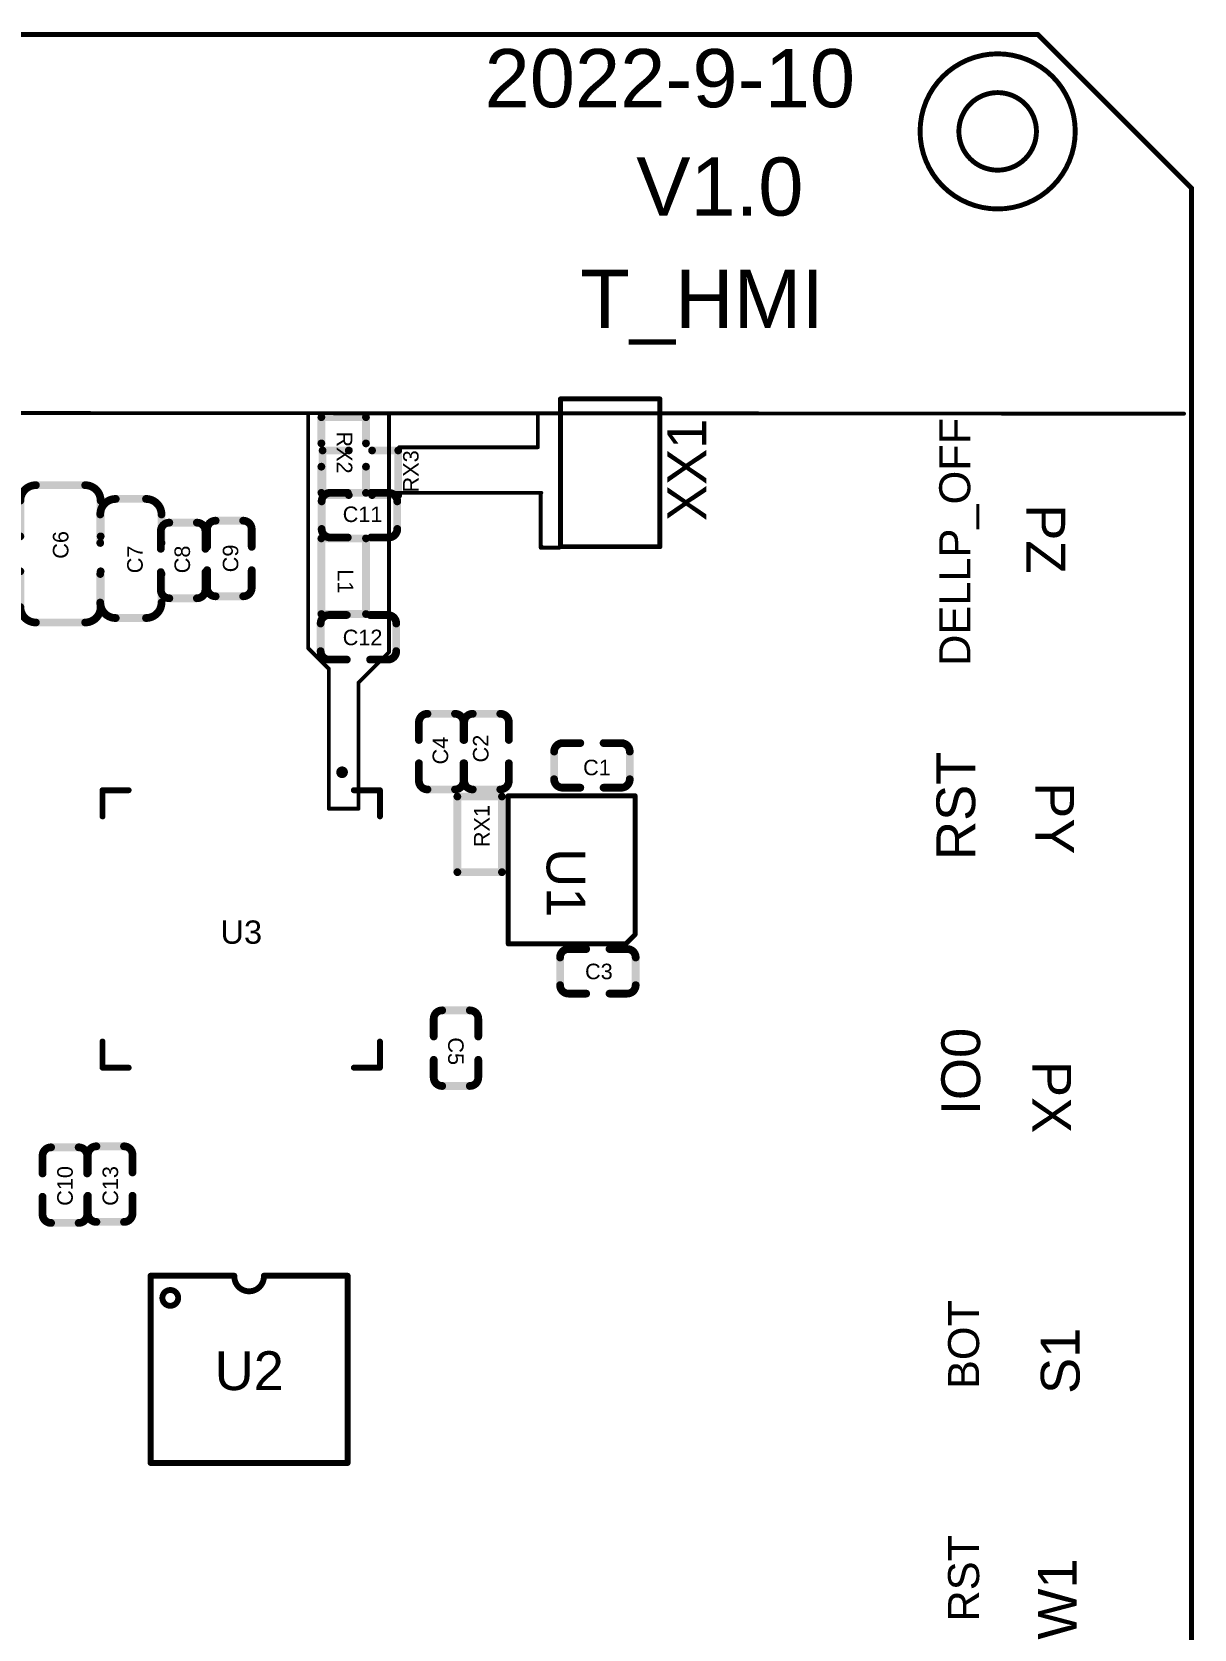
# Model space of a CAD drawing. Header units: millimetres. Extents: x 75.7 to 126.2, y 35 to 114.6.
# Drawn here: x 96.26 to 126.22, y 73.42 to 114.59 of the extents above; entities that cross this region are included whole.
import ezdxf

# ---------------------------------------------------------------- set-up
doc = ezdxf.new("R2010")
doc.units = ezdxf.units.MM
doc.layers.add('KeepOutLayer', color=6, linetype='Continuous')
doc.layers.add('TopOverlay', color=2, linetype='Continuous')
doc.styles.add('Arial', font='arial.ttf', dxfattribs={"height": 0.2})

# ---------------------------------------------------------------- blocks, each defined once
blk = doc.blocks.new('ANT_JACK_5')
at = {"layer": 'TopOverlay', "const_width": 0.127}
for points in [[(-0.762, 3.2), (1.803, 3.2)], [(-0.762, -0.61), (-0.762, 3.2)], [(1.803, -0.61), (1.803, 3.2)], [(-0.762, -0.61), (1.803, -0.61)]]:
    blk.add_lwpolyline(points, dxfattribs=at)
at = {"layer": 'TopOverlay', "const_width": 0.0635}
for points in [[(-0.794, 3.2, 1), (-0.73, 3.2, 1)], [(-0.794, 3.2, 1), (-0.73, 3.2, 1)], [(1.772, 3.2, 1), (1.835, 3.2, 1)], [(1.772, 3.2, 1), (1.835, 3.2, 1)], [(-0.794, -0.61, 1), (-0.73, -0.61, 1)], [(-0.794, -0.61, 1), (-0.73, -0.61, 1)], [(1.772, -0.61, 1), (1.835, -0.61, 1)], [(1.772, -0.61, 1), (1.835, -0.61, 1)]]:
    blk.add_lwpolyline(points, format="xyb", close=True, dxfattribs=at)
blk = doc.blocks.new('QFN_56_10')
at = {"layer": 'TopOverlay', "const_width": 0.152}
for points in [[(-2.902, 3.576), (-3.576, 3.576)], [(-3.576, 2.903), (-3.576, 3.576)], [(3.576, 3.576), (2.903, 3.576)], [(3.576, 2.903), (3.576, 3.576)], [(-3.576, -3.576), (-3.576, -2.902)], [(3.576, -3.576), (3.576, -2.902)], [(-2.902, -3.576), (-3.576, -3.576)], [(3.576, -3.576), (2.903, -3.576)]]:
    blk.add_lwpolyline(points, dxfattribs=at)
at = {"layer": 'TopOverlay'}
for points, const_width in [([(-3.614, 3.576, 1), (-3.538, 3.576, 1)], 0.0762), ([(-3.614, 3.576, 1), (-3.538, 3.576, 1)], 0.0762), ([(-2.941, 3.576, 1), (-2.864, 3.576, 1)], 0.0762), ([(2.864, 3.576, 1), (2.941, 3.576, 1)], 0.0762), ([(3.538, 3.576, 1), (3.614, 3.576, 1)], 0.0762), ([(3.538, 3.576, 1), (3.614, 3.576, 1)], 0.0762), ([(-3.614, 2.903, 1), (-3.538, 2.903, 1)], 0.0762), ([(3.538, 2.903, 1), (3.614, 2.903, 1)], 0.0762), ([(-3.965, 2.6, 1), (-4.115, 2.6, 1)], 0.15), ([(-4.152, 2.6, 1), (-4.077, 2.6, 1)], 0.075), ([(-4.002, 2.6, 1), (-3.927, 2.6, 1)], 0.075), ([(-3.614, -2.902, 1), (-3.538, -2.902, 1)], 0.0762), ([(3.538, -2.902, 1), (3.614, -2.902, 1)], 0.0762), ([(-3.614, -3.576, 1), (-3.538, -3.576, 1)], 0.0762), ([(-3.614, -3.576, 1), (-3.538, -3.576, 1)], 0.0762), ([(-2.941, -3.576, 1), (-2.864, -3.576, 1)], 0.0762), ([(2.864, -3.576, 1), (2.941, -3.576, 1)], 0.0762), ([(3.538, -3.576, 1), (3.614, -3.576, 1)], 0.0762), ([(3.538, -3.576, 1), (3.614, -3.576, 1)], 0.0762)]:
    blk.add_lwpolyline(points, format="xyb", close=True, dxfattribs=dict(at, const_width=const_width))
blk = doc.blocks.new('SOP_8_11')
at = {"layer": 'TopOverlay', "const_width": 0.152}
for points in [[(-2.413, 0.381), (-2.413, 2.54)], [(2.413, 2.54), (-2.413, 2.54)], [(2.413, -2.54), (2.413, 2.54)], [(-2.393, 0.381), (-2.413, 0.381)], [(-2.413, -2.54), (-2.413, -0.381)], [(-2.393, -0.381), (-2.413, -0.381)], [(2.413, -2.54), (-2.413, -2.54)]]:
    blk.add_lwpolyline(points, dxfattribs=at)
at = {"layer": 'TopOverlay'}
for points, const_width in [([(-2.451, 2.54, 1), (-2.375, 2.54, 1)], 0.0762), ([(-2.451, 2.54, 1), (-2.375, 2.54, 1)], 0.0762), ([(2.375, 2.54, 1), (2.451, 2.54, 1)], 0.0762), ([(2.375, 2.54, 1), (2.451, 2.54, 1)], 0.0762), ([(-2.451, 0.381, 1), (-2.375, 0.381, 1)], 0.0762), ([(-2.451, 0.381, 1), (-2.375, 0.381, 1)], 0.0762), ([(-2.432, 0.381, 1), (-2.355, 0.381, 1)], 0.0762), ([(-2.432, 0.381, 1), (-2.355, 0.381, 1)], 0.0762), ([(-2.451, -0.381, 1), (-2.375, -0.381, 1)], 0.0762), ([(-2.451, -0.381, 1), (-2.375, -0.381, 1)], 0.0762), ([(-2.432, -0.381, 1), (-2.355, -0.381, 1)], 0.0762), ([(-2.432, -0.381, 1), (-2.355, -0.381, 1)], 0.0762), ([(-1.638, -2.032, 1), (-2.045, -2.032, 1)], 0.152), ([(-2.083, -2.032, 1), (-2.007, -2.032, 1)], 0.0762), ([(-1.676, -2.032, 1), (-1.6, -2.032, 1)], 0.0762), ([(-2.451, -2.54, 1), (-2.375, -2.54, 1)], 0.0762), ([(-2.451, -2.54, 1), (-2.375, -2.54, 1)], 0.0762), ([(2.375, -2.54, 1), (2.451, -2.54, 1)], 0.0762), ([(2.375, -2.54, 1), (2.451, -2.54, 1)], 0.0762)]:
    blk.add_lwpolyline(points, format="xyb", close=True, dxfattribs=dict(at, const_width=const_width))
at = {"layer": 'TopOverlay', "const_width": 0.152}
blk.add_lwpolyline([(-2.393, 0.381, -1), (-2.393, -0.381)], format="xyb", dxfattribs=at)
blk = doc.blocks.new('XTAL3225_12')
at = {"layer": 'TopOverlay', "const_width": 0.127}
for points in [[(-1.91, 1.65), (-1.91, -1.38)], [(-1.91, 1.65), (1.91, 1.65)], [(1.91, 1.65), (1.91, -1.62)], [(-1.91, -1.38), (-1.67, -1.62)], [(-1.67, -1.62), (1.91, -1.62)]]:
    blk.add_lwpolyline(points, dxfattribs=at)
at = {"layer": 'TopOverlay', "const_width": 0.0635}
for points in [[(-1.942, 1.65, 1), (-1.878, 1.65, 1)], [(-1.942, 1.65, 1), (-1.878, 1.65, 1)], [(1.878, 1.65, 1), (1.942, 1.65, 1)], [(1.878, 1.65, 1), (1.942, 1.65, 1)], [(-1.942, -1.38, 1), (-1.878, -1.38, 1)], [(-1.942, -1.38, 1), (-1.878, -1.38, 1)], [(-1.702, -1.62, 1), (-1.638, -1.62, 1)], [(-1.702, -1.62, 1), (-1.638, -1.62, 1)], [(1.878, -1.62, 1), (1.942, -1.62, 1)], [(1.878, -1.62, 1), (1.942, -1.62, 1)]]:
    blk.add_lwpolyline(points, format="xyb", close=True, dxfattribs=at)
blk = doc.blocks.new('LC_0402_R_17')
at = {"layer": 'TopOverlay', "const_width": 0.2}
for points in [[(-0.975, -0.575), (-0.975, 0.575)], [(-0.975, 0.575), (-0.3, 0.575)], [(0.3, 0.575), (0.975, 0.575)], [(0.975, -0.575), (0.975, 0.575)], [(-0.975, -0.575), (-0.3, -0.575)], [(0.3, -0.575), (0.975, -0.575)]]:
    blk.add_lwpolyline(points, dxfattribs=at)
at = {"layer": 'TopOverlay', "const_width": 0.1}
for points in [[(-1.025, 0.575, 1), (-0.925, 0.575, 1)], [(-1.025, 0.575, 1), (-0.925, 0.575, 1)], [(-0.35, 0.575, 1), (-0.25, 0.575, 1)], [(0.25, 0.575, 1), (0.35, 0.575, 1)], [(0.925, 0.575, 1), (1.025, 0.575, 1)], [(0.925, 0.575, 1), (1.025, 0.575, 1)], [(-1.025, -0.575, 1), (-0.925, -0.575, 1)], [(-1.025, -0.575, 1), (-0.925, -0.575, 1)], [(-0.35, -0.575, 1), (-0.25, -0.575, 1)], [(0.25, -0.575, 1), (0.35, -0.575, 1)], [(0.925, -0.575, 1), (1.025, -0.575, 1)], [(0.925, -0.575, 1), (1.025, -0.575, 1)]]:
    blk.add_lwpolyline(points, format="xyb", close=True, dxfattribs=at)
blk = doc.blocks.new('LC_0402_R_18')
at = {"layer": 'TopOverlay', "const_width": 0.2}
for points in [[(-0.975, -0.575), (-0.975, 0.575)], [(-0.3, 0.575), (-0.975, 0.575)], [(0.975, 0.575), (0.3, 0.575)], [(0.975, -0.575), (0.975, 0.575)], [(-0.3, -0.575), (-0.975, -0.575)], [(0.975, -0.575), (0.3, -0.575)]]:
    blk.add_lwpolyline(points, dxfattribs=at)
at = {"layer": 'TopOverlay', "const_width": 0.1}
for points in [[(-1.025, 0.575, 1), (-0.925, 0.575, 1)], [(-1.025, 0.575, 1), (-0.925, 0.575, 1)], [(-0.35, 0.575, 1), (-0.25, 0.575, 1)], [(0.25, 0.575, 1), (0.35, 0.575, 1)], [(0.925, 0.575, 1), (1.025, 0.575, 1)], [(0.925, 0.575, 1), (1.025, 0.575, 1)], [(-1.025, -0.575, 1), (-0.925, -0.575, 1)], [(-1.025, -0.575, 1), (-0.925, -0.575, 1)], [(-0.35, -0.575, 1), (-0.25, -0.575, 1)], [(0.25, -0.575, 1), (0.35, -0.575, 1)], [(0.925, -0.575, 1), (1.025, -0.575, 1)], [(0.925, -0.575, 1), (1.025, -0.575, 1)]]:
    blk.add_lwpolyline(points, format="xyb", close=True, dxfattribs=at)
blk = doc.blocks.new('LC_0402_L_19')
at = {"layer": 'TopOverlay', "const_width": 0.2}
for points in [[(-0.975, 0.575), (-0.975, -0.575)], [(-0.975, 0.575), (0.975, 0.575)], [(0.975, 0.575), (0.975, -0.575)], [(-0.975, -0.575), (0.975, -0.575)]]:
    blk.add_lwpolyline(points, dxfattribs=at)
at = {"layer": 'TopOverlay', "const_width": 0.1}
for points in [[(-1.025, 0.575, 1), (-0.925, 0.575, 1)], [(-1.025, 0.575, 1), (-0.925, 0.575, 1)], [(0.925, 0.575, 1), (1.025, 0.575, 1)], [(0.925, 0.575, 1), (1.025, 0.575, 1)], [(-1.025, -0.575, 1), (-0.925, -0.575, 1)], [(-1.025, -0.575, 1), (-0.925, -0.575, 1)], [(0.925, -0.575, 1), (1.025, -0.575, 1)], [(0.925, -0.575, 1), (1.025, -0.575, 1)]]:
    blk.add_lwpolyline(points, format="xyb", close=True, dxfattribs=at)
blk = doc.blocks.new('LC_0402_L_47')
at = {"layer": 'TopOverlay', "const_width": 0.2}
for points in [[(-0.975, -0.575), (-0.975, 0.575)], [(0.975, 0.575), (-0.975, 0.575)], [(0.975, -0.575), (0.975, 0.575)], [(0.975, -0.575), (-0.975, -0.575)]]:
    blk.add_lwpolyline(points, dxfattribs=at)
at = {"layer": 'TopOverlay', "const_width": 0.1}
for points in [[(-1.025, 0.575, 1), (-0.925, 0.575, 1)], [(-1.025, 0.575, 1), (-0.925, 0.575, 1)], [(0.925, 0.575, 1), (1.025, 0.575, 1)], [(0.925, 0.575, 1), (1.025, 0.575, 1)], [(-1.025, -0.575, 1), (-0.925, -0.575, 1)], [(-1.025, -0.575, 1), (-0.925, -0.575, 1)], [(0.925, -0.575, 1), (1.025, -0.575, 1)], [(0.925, -0.575, 1), (1.025, -0.575, 1)]]:
    blk.add_lwpolyline(points, format="xyb", close=True, dxfattribs=at)
blk = doc.blocks.new('LC_0402_C_77')
at = {"layer": 'TopOverlay', "const_width": 0.2}
for points in [[(-0.975, 0.355, -0.414214), (-0.755, 0.575)], [(0.755, 0.575, -0.414214), (0.975, 0.355)], [(-0.755, -0.575, -0.414214), (-0.975, -0.355)], [(0.975, -0.355, -0.414214), (0.755, -0.575)]]:
    blk.add_lwpolyline(points, format="xyb", dxfattribs=at)
for points in [[(-0.975, -0.355), (-0.975, 0.355)], [(-0.3, 0.575), (-0.75, 0.575)], [(0.75, 0.575), (0.3, 0.575)], [(0.975, -0.355), (0.975, 0.355)], [(-0.3, -0.575), (-0.75, -0.575)], [(0.75, -0.575), (0.3, -0.575)]]:
    blk.add_lwpolyline(points, dxfattribs=at)
at = {"layer": 'TopOverlay', "const_width": 0.1}
for points in [[(-1.025, 0.355, 1), (-0.925, 0.355, 1)], [(-1.025, 0.355, 1), (-0.925, 0.355, 1)], [(-0.805, 0.575, 1), (-0.705, 0.575, 1)], [(-0.8, 0.575, 1), (-0.7, 0.575, 1)], [(-0.35, 0.575, 1), (-0.25, 0.575, 1)], [(0.25, 0.575, 1), (0.35, 0.575, 1)], [(0.7, 0.575, 1), (0.8, 0.575, 1)], [(0.705, 0.575, 1), (0.805, 0.575, 1)], [(0.925, 0.355, 1), (1.025, 0.355, 1)], [(0.925, 0.355, 1), (1.025, 0.355, 1)], [(-1.025, -0.355, 1), (-0.925, -0.355, 1)], [(-1.025, -0.355, 1), (-0.925, -0.355, 1)], [(0.925, -0.355, 1), (1.025, -0.355, 1)], [(0.925, -0.355, 1), (1.025, -0.355, 1)], [(-0.805, -0.575, 1), (-0.705, -0.575, 1)], [(-0.8, -0.575, 1), (-0.7, -0.575, 1)], [(-0.35, -0.575, 1), (-0.25, -0.575, 1)], [(0.25, -0.575, 1), (0.35, -0.575, 1)], [(0.7, -0.575, 1), (0.8, -0.575, 1)], [(0.705, -0.575, 1), (0.805, -0.575, 1)]]:
    blk.add_lwpolyline(points, format="xyb", close=True, dxfattribs=at)
blk = doc.blocks.new('LC_0402_C_78')
at = {"layer": 'TopOverlay', "const_width": 0.2}
for points in [[(-0.975, 0.355, -0.414214), (-0.755, 0.575)], [(0.755, 0.575, -0.414214), (0.975, 0.355)], [(-0.755, -0.575, -0.414214), (-0.975, -0.355)], [(0.975, -0.355, -0.414214), (0.755, -0.575)]]:
    blk.add_lwpolyline(points, format="xyb", dxfattribs=at)
for points in [[(-0.975, -0.355), (-0.975, 0.355)], [(-0.75, 0.575), (-0.3, 0.575)], [(0.3, 0.575), (0.75, 0.575)], [(0.975, -0.355), (0.975, 0.355)], [(-0.75, -0.575), (-0.3, -0.575)], [(0.3, -0.575), (0.75, -0.575)]]:
    blk.add_lwpolyline(points, dxfattribs=at)
at = {"layer": 'TopOverlay', "const_width": 0.1}
for points in [[(-1.025, 0.355, 1), (-0.925, 0.355, 1)], [(-1.025, 0.355, 1), (-0.925, 0.355, 1)], [(-0.805, 0.575, 1), (-0.705, 0.575, 1)], [(-0.8, 0.575, 1), (-0.7, 0.575, 1)], [(-0.35, 0.575, 1), (-0.25, 0.575, 1)], [(0.25, 0.575, 1), (0.35, 0.575, 1)], [(0.7, 0.575, 1), (0.8, 0.575, 1)], [(0.705, 0.575, 1), (0.805, 0.575, 1)], [(0.925, 0.355, 1), (1.025, 0.355, 1)], [(0.925, 0.355, 1), (1.025, 0.355, 1)], [(-1.025, -0.355, 1), (-0.925, -0.355, 1)], [(-1.025, -0.355, 1), (-0.925, -0.355, 1)], [(0.925, -0.355, 1), (1.025, -0.355, 1)], [(0.925, -0.355, 1), (1.025, -0.355, 1)], [(-0.805, -0.575, 1), (-0.705, -0.575, 1)], [(-0.8, -0.575, 1), (-0.7, -0.575, 1)], [(-0.35, -0.575, 1), (-0.25, -0.575, 1)], [(0.25, -0.575, 1), (0.35, -0.575, 1)], [(0.7, -0.575, 1), (0.8, -0.575, 1)], [(0.705, -0.575, 1), (0.805, -0.575, 1)]]:
    blk.add_lwpolyline(points, format="xyb", close=True, dxfattribs=at)
blk = doc.blocks.new('LC_0402_C_79')
at = {"layer": 'TopOverlay', "const_width": 0.2}
for points in [[(-0.975, 0.355, -0.414214), (-0.755, 0.575)], [(0.755, 0.575, -0.414214), (0.975, 0.355)], [(-0.755, -0.575, -0.414214), (-0.975, -0.355)], [(0.975, -0.355, -0.414214), (0.755, -0.575)]]:
    blk.add_lwpolyline(points, format="xyb", dxfattribs=at)
for points in [[(-0.975, -0.355), (-0.975, 0.355)], [(-0.75, 0.575), (-0.3, 0.575)], [(0.3, 0.575), (0.75, 0.575)], [(0.975, -0.355), (0.975, 0.355)], [(-0.75, -0.575), (-0.3, -0.575)], [(0.3, -0.575), (0.75, -0.575)]]:
    blk.add_lwpolyline(points, dxfattribs=at)
at = {"layer": 'TopOverlay', "const_width": 0.1}
for points in [[(-1.025, 0.355, 1), (-0.925, 0.355, 1)], [(-1.025, 0.355, 1), (-0.925, 0.355, 1)], [(-0.805, 0.575, 1), (-0.705, 0.575, 1)], [(-0.8, 0.575, 1), (-0.7, 0.575, 1)], [(-0.35, 0.575, 1), (-0.25, 0.575, 1)], [(0.25, 0.575, 1), (0.35, 0.575, 1)], [(0.7, 0.575, 1), (0.8, 0.575, 1)], [(0.705, 0.575, 1), (0.805, 0.575, 1)], [(0.925, 0.355, 1), (1.025, 0.355, 1)], [(0.925, 0.355, 1), (1.025, 0.355, 1)], [(-1.025, -0.355, 1), (-0.925, -0.355, 1)], [(-1.025, -0.355, 1), (-0.925, -0.355, 1)], [(0.925, -0.355, 1), (1.025, -0.355, 1)], [(0.925, -0.355, 1), (1.025, -0.355, 1)], [(-0.805, -0.575, 1), (-0.705, -0.575, 1)], [(-0.8, -0.575, 1), (-0.7, -0.575, 1)], [(-0.35, -0.575, 1), (-0.25, -0.575, 1)], [(0.25, -0.575, 1), (0.35, -0.575, 1)], [(0.7, -0.575, 1), (0.8, -0.575, 1)], [(0.705, -0.575, 1), (0.805, -0.575, 1)]]:
    blk.add_lwpolyline(points, format="xyb", close=True, dxfattribs=at)
blk = doc.blocks.new('LC_0402_C_80')
at = {"layer": 'TopOverlay', "const_width": 0.2}
for points in [[(-0.975, 0.355, -0.414214), (-0.755, 0.575)], [(0.755, 0.575, -0.414214), (0.975, 0.355)], [(-0.755, -0.575, -0.414214), (-0.975, -0.355)], [(0.975, -0.355, -0.414214), (0.755, -0.575)]]:
    blk.add_lwpolyline(points, format="xyb", dxfattribs=at)
for points in [[(-0.975, 0.355), (-0.975, -0.355)], [(-0.75, 0.575), (-0.3, 0.575)], [(0.3, 0.575), (0.75, 0.575)], [(0.975, 0.355), (0.975, -0.355)], [(-0.75, -0.575), (-0.3, -0.575)], [(0.3, -0.575), (0.75, -0.575)]]:
    blk.add_lwpolyline(points, dxfattribs=at)
at = {"layer": 'TopOverlay', "const_width": 0.1}
for points in [[(-1.025, 0.355, 1), (-0.925, 0.355, 1)], [(-1.025, 0.355, 1), (-0.925, 0.355, 1)], [(-0.805, 0.575, 1), (-0.705, 0.575, 1)], [(-0.8, 0.575, 1), (-0.7, 0.575, 1)], [(-0.35, 0.575, 1), (-0.25, 0.575, 1)], [(0.25, 0.575, 1), (0.35, 0.575, 1)], [(0.7, 0.575, 1), (0.8, 0.575, 1)], [(0.705, 0.575, 1), (0.805, 0.575, 1)], [(0.925, 0.355, 1), (1.025, 0.355, 1)], [(0.925, 0.355, 1), (1.025, 0.355, 1)], [(-1.025, -0.355, 1), (-0.925, -0.355, 1)], [(-1.025, -0.355, 1), (-0.925, -0.355, 1)], [(0.925, -0.355, 1), (1.025, -0.355, 1)], [(0.925, -0.355, 1), (1.025, -0.355, 1)], [(-0.805, -0.575, 1), (-0.705, -0.575, 1)], [(-0.8, -0.575, 1), (-0.7, -0.575, 1)], [(-0.35, -0.575, 1), (-0.25, -0.575, 1)], [(0.25, -0.575, 1), (0.35, -0.575, 1)], [(0.7, -0.575, 1), (0.8, -0.575, 1)], [(0.705, -0.575, 1), (0.805, -0.575, 1)]]:
    blk.add_lwpolyline(points, format="xyb", close=True, dxfattribs=at)
blk = doc.blocks.new('LC_0402_C_81')
at = {"layer": 'TopOverlay', "const_width": 0.2}
for points in [[(-0.975, 0.355, -0.414214), (-0.755, 0.575)], [(0.755, 0.575, -0.414214), (0.975, 0.355)], [(-0.755, -0.575, -0.414214), (-0.975, -0.355)], [(0.975, -0.355, -0.414214), (0.755, -0.575)]]:
    blk.add_lwpolyline(points, format="xyb", dxfattribs=at)
for points in [[(-0.975, 0.355), (-0.975, -0.355)], [(-0.75, 0.575), (-0.3, 0.575)], [(0.3, 0.575), (0.75, 0.575)], [(0.975, 0.355), (0.975, -0.355)], [(-0.75, -0.575), (-0.3, -0.575)], [(0.3, -0.575), (0.75, -0.575)]]:
    blk.add_lwpolyline(points, dxfattribs=at)
at = {"layer": 'TopOverlay', "const_width": 0.1}
for points in [[(-1.025, 0.355, 1), (-0.925, 0.355, 1)], [(-1.025, 0.355, 1), (-0.925, 0.355, 1)], [(-0.805, 0.575, 1), (-0.705, 0.575, 1)], [(-0.8, 0.575, 1), (-0.7, 0.575, 1)], [(-0.35, 0.575, 1), (-0.25, 0.575, 1)], [(0.25, 0.575, 1), (0.35, 0.575, 1)], [(0.7, 0.575, 1), (0.8, 0.575, 1)], [(0.705, 0.575, 1), (0.805, 0.575, 1)], [(0.925, 0.355, 1), (1.025, 0.355, 1)], [(0.925, 0.355, 1), (1.025, 0.355, 1)], [(-1.025, -0.355, 1), (-0.925, -0.355, 1)], [(-1.025, -0.355, 1), (-0.925, -0.355, 1)], [(0.925, -0.355, 1), (1.025, -0.355, 1)], [(0.925, -0.355, 1), (1.025, -0.355, 1)], [(-0.805, -0.575, 1), (-0.705, -0.575, 1)], [(-0.8, -0.575, 1), (-0.7, -0.575, 1)], [(-0.35, -0.575, 1), (-0.25, -0.575, 1)], [(0.25, -0.575, 1), (0.35, -0.575, 1)], [(0.7, -0.575, 1), (0.8, -0.575, 1)], [(0.705, -0.575, 1), (0.805, -0.575, 1)]]:
    blk.add_lwpolyline(points, format="xyb", close=True, dxfattribs=at)
blk = doc.blocks.new('LC_0402_C_82')
at = {"layer": 'TopOverlay', "const_width": 0.2}
for points in [[(-0.975, 0.355, -0.414214), (-0.755, 0.575)], [(0.755, 0.575, -0.414214), (0.975, 0.355)], [(-0.755, -0.575, -0.414214), (-0.975, -0.355)], [(0.975, -0.355, -0.414214), (0.755, -0.575)]]:
    blk.add_lwpolyline(points, format="xyb", dxfattribs=at)
for points in [[(-0.975, 0.355), (-0.975, -0.355)], [(-0.75, 0.575), (-0.3, 0.575)], [(0.3, 0.575), (0.75, 0.575)], [(0.975, 0.355), (0.975, -0.355)], [(-0.75, -0.575), (-0.3, -0.575)], [(0.3, -0.575), (0.75, -0.575)]]:
    blk.add_lwpolyline(points, dxfattribs=at)
at = {"layer": 'TopOverlay', "const_width": 0.1}
for points in [[(-1.025, 0.355, 1), (-0.925, 0.355, 1)], [(-1.025, 0.355, 1), (-0.925, 0.355, 1)], [(-0.805, 0.575, 1), (-0.705, 0.575, 1)], [(-0.8, 0.575, 1), (-0.7, 0.575, 1)], [(-0.35, 0.575, 1), (-0.25, 0.575, 1)], [(0.25, 0.575, 1), (0.35, 0.575, 1)], [(0.7, 0.575, 1), (0.8, 0.575, 1)], [(0.705, 0.575, 1), (0.805, 0.575, 1)], [(0.925, 0.355, 1), (1.025, 0.355, 1)], [(0.925, 0.355, 1), (1.025, 0.355, 1)], [(-1.025, -0.355, 1), (-0.925, -0.355, 1)], [(-1.025, -0.355, 1), (-0.925, -0.355, 1)], [(0.925, -0.355, 1), (1.025, -0.355, 1)], [(0.925, -0.355, 1), (1.025, -0.355, 1)], [(-0.805, -0.575, 1), (-0.705, -0.575, 1)], [(-0.8, -0.575, 1), (-0.7, -0.575, 1)], [(-0.35, -0.575, 1), (-0.25, -0.575, 1)], [(0.25, -0.575, 1), (0.35, -0.575, 1)], [(0.7, -0.575, 1), (0.8, -0.575, 1)], [(0.705, -0.575, 1), (0.805, -0.575, 1)]]:
    blk.add_lwpolyline(points, format="xyb", close=True, dxfattribs=at)
blk = doc.blocks.new('LC_0603_C_83')
at = {"layer": 'TopOverlay', "const_width": 0.2}
for points in [[(-1.535, 0.39, -0.414213), (-1.135, 0.79)], [(1.135, 0.79, -0.414213), (1.535, 0.39)], [(-1.135, -0.79, -0.414213), (-1.535, -0.39)], [(1.535, -0.39, -0.414213), (1.135, -0.79)]]:
    blk.add_lwpolyline(points, format="xyb", dxfattribs=at)
for points in [[(-1.135, 0.79), (-0.4, 0.79)], [(0.4, 0.79), (1.135, 0.79)], [(-1.535, 0.39), (-1.535, -0.39)], [(1.535, 0.39), (1.535, -0.39)], [(-1.135, -0.79), (-0.4, -0.79)], [(0.4, -0.79), (1.135, -0.79)]]:
    blk.add_lwpolyline(points, dxfattribs=at)
at = {"layer": 'TopOverlay', "const_width": 0.1}
for points in [[(-1.185, 0.79, 1), (-1.085, 0.79, 1)], [(-1.185, 0.79, 1), (-1.085, 0.79, 1)], [(-0.45, 0.79, 1), (-0.35, 0.79, 1)], [(0.35, 0.79, 1), (0.45, 0.79, 1)], [(1.085, 0.79, 1), (1.185, 0.79, 1)], [(1.085, 0.79, 1), (1.185, 0.79, 1)], [(-1.585, 0.39, 1), (-1.485, 0.39, 1)], [(-1.585, 0.39, 1), (-1.485, 0.39, 1)], [(1.485, 0.39, 1), (1.585, 0.39, 1)], [(1.485, 0.39, 1), (1.585, 0.39, 1)], [(-1.585, -0.39, 1), (-1.485, -0.39, 1)], [(-1.585, -0.39, 1), (-1.485, -0.39, 1)], [(1.485, -0.39, 1), (1.585, -0.39, 1)], [(1.485, -0.39, 1), (1.585, -0.39, 1)], [(-1.185, -0.79, 1), (-1.085, -0.79, 1)], [(-1.185, -0.79, 1), (-1.085, -0.79, 1)], [(-0.45, -0.79, 1), (-0.35, -0.79, 1)], [(0.35, -0.79, 1), (0.45, -0.79, 1)], [(1.085, -0.79, 1), (1.185, -0.79, 1)], [(1.085, -0.79, 1), (1.185, -0.79, 1)]]:
    blk.add_lwpolyline(points, format="xyb", close=True, dxfattribs=at)
blk = doc.blocks.new('LC_0805_C_84')
at = {"layer": 'TopOverlay', "const_width": 0.2}
for points in [[(-1.77, 0.635, -0.414214), (-1.37, 1.035)], [(1.37, 1.035, -0.414213), (1.77, 0.635)], [(-1.37, -1.035, -0.414213), (-1.77, -0.635)], [(1.77, -0.635, -0.414214), (1.37, -1.035)]]:
    blk.add_lwpolyline(points, format="xyb", dxfattribs=at)
for points in [[(-1.37, 1.035), (-0.45, 1.035)], [(0.45, 1.035), (1.37, 1.035)], [(-1.77, 0.635), (-1.77, -0.635)], [(1.77, 0.635), (1.77, -0.635)], [(-1.37, -1.035), (-0.45, -1.035)], [(0.45, -1.035), (1.37, -1.035)]]:
    blk.add_lwpolyline(points, dxfattribs=at)
at = {"layer": 'TopOverlay', "const_width": 0.1}
for points in [[(-1.42, 1.035, 1), (-1.32, 1.035, 1)], [(-1.42, 1.035, 1), (-1.32, 1.035, 1)], [(-0.5, 1.035, 1), (-0.4, 1.035, 1)], [(0.4, 1.035, 1), (0.5, 1.035, 1)], [(1.32, 1.035, 1), (1.42, 1.035, 1)], [(1.32, 1.035, 1), (1.42, 1.035, 1)], [(-1.82, 0.635, 1), (-1.72, 0.635, 1)], [(-1.82, 0.635, 1), (-1.72, 0.635, 1)], [(1.72, 0.635, 1), (1.82, 0.635, 1)], [(1.72, 0.635, 1), (1.82, 0.635, 1)], [(-1.82, -0.635, 1), (-1.72, -0.635, 1)], [(-1.82, -0.635, 1), (-1.72, -0.635, 1)], [(1.72, -0.635, 1), (1.82, -0.635, 1)], [(1.72, -0.635, 1), (1.82, -0.635, 1)], [(-1.42, -1.035, 1), (-1.32, -1.035, 1)], [(-1.42, -1.035, 1), (-1.32, -1.035, 1)], [(-0.5, -1.035, 1), (-0.4, -1.035, 1)], [(0.4, -1.035, 1), (0.5, -1.035, 1)], [(1.32, -1.035, 1), (1.42, -1.035, 1)], [(1.32, -1.035, 1), (1.42, -1.035, 1)]]:
    blk.add_lwpolyline(points, format="xyb", close=True, dxfattribs=at)
blk = doc.blocks.new('LC_0402_C_85')
at = {"layer": 'TopOverlay', "const_width": 0.2}
for points in [[(-0.975, 0.355, -0.414214), (-0.755, 0.575)], [(0.755, 0.575, -0.414214), (0.975, 0.355)], [(-0.755, -0.575, -0.414214), (-0.975, -0.355)], [(0.975, -0.355, -0.414214), (0.755, -0.575)]]:
    blk.add_lwpolyline(points, format="xyb", dxfattribs=at)
for points in [[(-0.975, -0.355), (-0.975, 0.355)], [(-0.3, 0.575), (-0.75, 0.575)], [(0.75, 0.575), (0.3, 0.575)], [(0.975, -0.355), (0.975, 0.355)], [(-0.3, -0.575), (-0.75, -0.575)], [(0.75, -0.575), (0.3, -0.575)]]:
    blk.add_lwpolyline(points, dxfattribs=at)
at = {"layer": 'TopOverlay', "const_width": 0.1}
for points in [[(-1.025, 0.355, 1), (-0.925, 0.355, 1)], [(-1.025, 0.355, 1), (-0.925, 0.355, 1)], [(-0.805, 0.575, 1), (-0.705, 0.575, 1)], [(-0.8, 0.575, 1), (-0.7, 0.575, 1)], [(-0.35, 0.575, 1), (-0.25, 0.575, 1)], [(0.25, 0.575, 1), (0.35, 0.575, 1)], [(0.7, 0.575, 1), (0.8, 0.575, 1)], [(0.705, 0.575, 1), (0.805, 0.575, 1)], [(0.925, 0.355, 1), (1.025, 0.355, 1)], [(0.925, 0.355, 1), (1.025, 0.355, 1)], [(-1.025, -0.355, 1), (-0.925, -0.355, 1)], [(-1.025, -0.355, 1), (-0.925, -0.355, 1)], [(0.925, -0.355, 1), (1.025, -0.355, 1)], [(0.925, -0.355, 1), (1.025, -0.355, 1)], [(-0.805, -0.575, 1), (-0.705, -0.575, 1)], [(-0.8, -0.575, 1), (-0.7, -0.575, 1)], [(-0.35, -0.575, 1), (-0.25, -0.575, 1)], [(0.25, -0.575, 1), (0.35, -0.575, 1)], [(0.7, -0.575, 1), (0.8, -0.575, 1)], [(0.705, -0.575, 1), (0.805, -0.575, 1)]]:
    blk.add_lwpolyline(points, format="xyb", close=True, dxfattribs=at)
blk = doc.blocks.new('LC_0402_C_86')
at = {"layer": 'TopOverlay', "const_width": 0.2}
for points in [[(-0.975, 0.355, -0.414214), (-0.755, 0.575)], [(0.755, 0.575, -0.414214), (0.975, 0.355)], [(-0.755, -0.575, -0.414214), (-0.975, -0.355)], [(0.975, -0.355, -0.414214), (0.755, -0.575)]]:
    blk.add_lwpolyline(points, format="xyb", dxfattribs=at)
for points in [[(-0.975, 0.355), (-0.975, -0.355)], [(-0.75, 0.575), (-0.3, 0.575)], [(0.3, 0.575), (0.75, 0.575)], [(0.975, 0.355), (0.975, -0.355)], [(-0.75, -0.575), (-0.3, -0.575)], [(0.3, -0.575), (0.75, -0.575)]]:
    blk.add_lwpolyline(points, dxfattribs=at)
at = {"layer": 'TopOverlay', "const_width": 0.1}
for points in [[(-1.025, 0.355, 1), (-0.925, 0.355, 1)], [(-1.025, 0.355, 1), (-0.925, 0.355, 1)], [(-0.805, 0.575, 1), (-0.705, 0.575, 1)], [(-0.8, 0.575, 1), (-0.7, 0.575, 1)], [(-0.35, 0.575, 1), (-0.25, 0.575, 1)], [(0.25, 0.575, 1), (0.35, 0.575, 1)], [(0.7, 0.575, 1), (0.8, 0.575, 1)], [(0.705, 0.575, 1), (0.805, 0.575, 1)], [(0.925, 0.355, 1), (1.025, 0.355, 1)], [(0.925, 0.355, 1), (1.025, 0.355, 1)], [(-1.025, -0.355, 1), (-0.925, -0.355, 1)], [(-1.025, -0.355, 1), (-0.925, -0.355, 1)], [(0.925, -0.355, 1), (1.025, -0.355, 1)], [(0.925, -0.355, 1), (1.025, -0.355, 1)], [(-0.805, -0.575, 1), (-0.705, -0.575, 1)], [(-0.8, -0.575, 1), (-0.7, -0.575, 1)], [(-0.35, -0.575, 1), (-0.25, -0.575, 1)], [(0.25, -0.575, 1), (0.35, -0.575, 1)], [(0.7, -0.575, 1), (0.8, -0.575, 1)], [(0.705, -0.575, 1), (0.805, -0.575, 1)]]:
    blk.add_lwpolyline(points, format="xyb", close=True, dxfattribs=at)
blk = doc.blocks.new('LC_0402_C_87')
at = {"layer": 'TopOverlay', "const_width": 0.2}
for points in [[(-0.975, 0.355, -0.414214), (-0.755, 0.575)], [(0.755, 0.575, -0.414214), (0.975, 0.355)], [(-0.755, -0.575, -0.414214), (-0.975, -0.355)], [(0.975, -0.355, -0.414214), (0.755, -0.575)]]:
    blk.add_lwpolyline(points, format="xyb", dxfattribs=at)
for points in [[(-0.975, 0.355), (-0.975, -0.355)], [(-0.3, 0.575), (-0.75, 0.575)], [(0.75, 0.575), (0.3, 0.575)], [(0.975, 0.355), (0.975, -0.355)], [(-0.3, -0.575), (-0.75, -0.575)], [(0.75, -0.575), (0.3, -0.575)]]:
    blk.add_lwpolyline(points, dxfattribs=at)
at = {"layer": 'TopOverlay', "const_width": 0.1}
for points in [[(-1.025, 0.355, 1), (-0.925, 0.355, 1)], [(-1.025, 0.355, 1), (-0.925, 0.355, 1)], [(-0.805, 0.575, 1), (-0.705, 0.575, 1)], [(-0.8, 0.575, 1), (-0.7, 0.575, 1)], [(-0.35, 0.575, 1), (-0.25, 0.575, 1)], [(0.25, 0.575, 1), (0.35, 0.575, 1)], [(0.7, 0.575, 1), (0.8, 0.575, 1)], [(0.705, 0.575, 1), (0.805, 0.575, 1)], [(0.925, 0.355, 1), (1.025, 0.355, 1)], [(0.925, 0.355, 1), (1.025, 0.355, 1)], [(-1.025, -0.355, 1), (-0.925, -0.355, 1)], [(-1.025, -0.355, 1), (-0.925, -0.355, 1)], [(0.925, -0.355, 1), (1.025, -0.355, 1)], [(0.925, -0.355, 1), (1.025, -0.355, 1)], [(-0.805, -0.575, 1), (-0.705, -0.575, 1)], [(-0.8, -0.575, 1), (-0.7, -0.575, 1)], [(-0.35, -0.575, 1), (-0.25, -0.575, 1)], [(0.25, -0.575, 1), (0.35, -0.575, 1)], [(0.7, -0.575, 1), (0.8, -0.575, 1)], [(0.705, -0.575, 1), (0.805, -0.575, 1)]]:
    blk.add_lwpolyline(points, format="xyb", close=True, dxfattribs=at)
blk = doc.blocks.new('LC_0402_C_88')
at = {"layer": 'TopOverlay', "const_width": 0.2}
for points in [[(-0.975, 0.355, -0.414214), (-0.755, 0.575)], [(0.755, 0.575, -0.414214), (0.975, 0.355)], [(-0.755, -0.575, -0.414214), (-0.975, -0.355)], [(0.975, -0.355, -0.414214), (0.755, -0.575)]]:
    blk.add_lwpolyline(points, format="xyb", dxfattribs=at)
for points in [[(-0.975, 0.355), (-0.975, -0.355)], [(-0.75, 0.575), (-0.3, 0.575)], [(0.3, 0.575), (0.75, 0.575)], [(0.975, 0.355), (0.975, -0.355)], [(-0.75, -0.575), (-0.3, -0.575)], [(0.3, -0.575), (0.75, -0.575)]]:
    blk.add_lwpolyline(points, dxfattribs=at)
at = {"layer": 'TopOverlay', "const_width": 0.1}
for points in [[(-1.025, 0.355, 1), (-0.925, 0.355, 1)], [(-1.025, 0.355, 1), (-0.925, 0.355, 1)], [(-0.805, 0.575, 1), (-0.705, 0.575, 1)], [(-0.8, 0.575, 1), (-0.7, 0.575, 1)], [(-0.35, 0.575, 1), (-0.25, 0.575, 1)], [(0.25, 0.575, 1), (0.35, 0.575, 1)], [(0.7, 0.575, 1), (0.8, 0.575, 1)], [(0.705, 0.575, 1), (0.805, 0.575, 1)], [(0.925, 0.355, 1), (1.025, 0.355, 1)], [(0.925, 0.355, 1), (1.025, 0.355, 1)], [(-1.025, -0.355, 1), (-0.925, -0.355, 1)], [(-1.025, -0.355, 1), (-0.925, -0.355, 1)], [(0.925, -0.355, 1), (1.025, -0.355, 1)], [(0.925, -0.355, 1), (1.025, -0.355, 1)], [(-0.805, -0.575, 1), (-0.705, -0.575, 1)], [(-0.8, -0.575, 1), (-0.7, -0.575, 1)], [(-0.35, -0.575, 1), (-0.25, -0.575, 1)], [(0.25, -0.575, 1), (0.35, -0.575, 1)], [(0.7, -0.575, 1), (0.8, -0.575, 1)], [(0.705, -0.575, 1), (0.805, -0.575, 1)]]:
    blk.add_lwpolyline(points, format="xyb", close=True, dxfattribs=at)
blk = doc.blocks.new('LC_0402_C_89')
at = {"layer": 'TopOverlay', "const_width": 0.2}
for points in [[(-0.975, 0.355, -0.414214), (-0.755, 0.575)], [(0.755, 0.575, -0.414214), (0.975, 0.355)], [(-0.755, -0.575, -0.414214), (-0.975, -0.355)], [(0.975, -0.355, -0.414214), (0.755, -0.575)]]:
    blk.add_lwpolyline(points, format="xyb", dxfattribs=at)
for points in [[(-0.975, 0.355), (-0.975, -0.355)], [(-0.3, 0.575), (-0.75, 0.575)], [(0.75, 0.575), (0.3, 0.575)], [(0.975, 0.355), (0.975, -0.355)], [(-0.3, -0.575), (-0.75, -0.575)], [(0.75, -0.575), (0.3, -0.575)]]:
    blk.add_lwpolyline(points, dxfattribs=at)
at = {"layer": 'TopOverlay', "const_width": 0.1}
for points in [[(-1.025, 0.355, 1), (-0.925, 0.355, 1)], [(-1.025, 0.355, 1), (-0.925, 0.355, 1)], [(-0.805, 0.575, 1), (-0.705, 0.575, 1)], [(-0.8, 0.575, 1), (-0.7, 0.575, 1)], [(-0.35, 0.575, 1), (-0.25, 0.575, 1)], [(0.25, 0.575, 1), (0.35, 0.575, 1)], [(0.7, 0.575, 1), (0.8, 0.575, 1)], [(0.705, 0.575, 1), (0.805, 0.575, 1)], [(0.925, 0.355, 1), (1.025, 0.355, 1)], [(0.925, 0.355, 1), (1.025, 0.355, 1)], [(-1.025, -0.355, 1), (-0.925, -0.355, 1)], [(-1.025, -0.355, 1), (-0.925, -0.355, 1)], [(0.925, -0.355, 1), (1.025, -0.355, 1)], [(0.925, -0.355, 1), (1.025, -0.355, 1)], [(-0.805, -0.575, 1), (-0.705, -0.575, 1)], [(-0.8, -0.575, 1), (-0.7, -0.575, 1)], [(-0.35, -0.575, 1), (-0.25, -0.575, 1)], [(0.25, -0.575, 1), (0.35, -0.575, 1)], [(0.7, -0.575, 1), (0.8, -0.575, 1)], [(0.705, -0.575, 1), (0.805, -0.575, 1)]]:
    blk.add_lwpolyline(points, format="xyb", close=True, dxfattribs=at)

msp = doc.modelspace()

# ---------------------------------------------------------------- linework, layer by layer
at = {"layer": 'KeepOutLayer', "const_width": 0.127}
for points in [[(79.718, 114.527), (122.189, 114.527)], [(122.189, 114.527), (126.153, 110.563)], [(126.153, 38.991), (126.153, 110.563)]]:
    msp.add_lwpolyline(points, dxfattribs=at)
at = {"layer": 'KeepOutLayer'}
for points, const_width in [([(122.157, 114.527, 1), (122.22, 114.527, 1)], 0.0635), ([(122.157, 114.527, 1), (122.22, 114.527, 1)], 0.0635), ([(122.153, 112.027, 1), (120.153, 112.027, 1)], 0.127), ([(120.121, 112.027, 1), (120.185, 112.027, 1)], 0.0635), ([(122.121, 112.027, 1), (122.185, 112.027, 1)], 0.0635), ([(126.121, 110.563, 1), (126.185, 110.563, 1)], 0.0635), ([(126.121, 110.563, 1), (126.185, 110.563, 1)], 0.0635)]:
    msp.add_lwpolyline(points, format="xyb", close=True, dxfattribs=dict(at, const_width=const_width))
at = {"layer": 'TopOverlay'}
for points, const_width in [([(123.153, 112.027, 1), (119.153, 112.027, 1)], 0.127), ([(119.121, 112.027, 1), (119.185, 112.027, 1)], 0.0635), ([(123.121, 112.027, 1), (123.185, 112.027, 1)], 0.0635), ([(103.353, 104.761, 1), (103.403, 104.761, 1)], 0.05), ([(105.436, 104.75, 1), (105.486, 104.75, 1)], 0.05), ([(109.271, 104.75, 1), (109.321, 104.75, 1)], 0.05), ([(109.273, 104.748, 1), (109.323, 104.748, 1)], 0.05), ([(109.273, 104.748, 1), (109.323, 104.748, 1)], 0.05), ([(125.934, 104.75, 1), (125.984, 104.75, 1)], 0.05), ([(105.698, 103.884, 1), (105.748, 103.884, 1)], 0.05), ([(109.273, 103.884, 1), (109.323, 103.884, 1)], 0.05), ([(109.273, 103.884, 1), (109.323, 103.884, 1)], 0.05), ([(104.842, 102.708, 1), (104.892, 102.708, 1)], 0.05), ([(109.347, 102.692, 1), (109.397, 102.692, 1)], 0.05), ([(109.347, 102.692, 1), (109.397, 102.692, 1)], 0.05), ([(109.363, 102.708, 1), (109.413, 102.708, 1)], 0.05), ([(109.363, 102.708, 1), (109.413, 102.708, 1)], 0.05), ([(109.347, 101.295, 1), (109.397, 101.295, 1)], 0.05), ([(109.347, 101.295, 1), (109.397, 101.295, 1)], 0.05), ([(109.347, 101.295, 1), (109.397, 101.295, 1)], 0.05), ([(109.373, 101.321, 1), (109.423, 101.321, 1)], 0.05), ([(109.83, 101.295, 1), (109.88, 101.295, 1)], 0.05), ([(103.353, 98.704, 1), (103.403, 98.704, 1)], 0.05), ([(103.353, 98.704, 1), (103.403, 98.704, 1)], 0.05), ([(105.436, 98.603, 1), (105.486, 98.603, 1)], 0.05), ([(105.436, 98.603, 1), (105.486, 98.603, 1)], 0.05), ([(103.886, 98.171, 1), (103.936, 98.171, 1)], 0.05), ([(103.886, 98.171, 1), (103.936, 98.171, 1)], 0.05), ([(104.648, 97.815, 1), (104.698, 97.815, 1)], 0.05), ([(104.648, 97.815, 1), (104.698, 97.815, 1)], 0.05), ([(103.886, 94.564, 1), (103.936, 94.564, 1)], 0.05), ([(103.886, 94.564, 1), (103.936, 94.564, 1)], 0.05), ([(104.648, 94.564, 1), (104.698, 94.564, 1)], 0.05), ([(104.648, 94.564, 1), (104.698, 94.564, 1)], 0.05)]:
    msp.add_lwpolyline(points, format="xyb", close=True, dxfattribs=dict(at, const_width=const_width))
at = {"layer": 'TopOverlay', "const_width": 0.1}
for points in [[(75.855, 104.775), (125.959, 104.75)], [(103.378, 98.704), (103.378, 104.761)], [(105.461, 98.603), (105.461, 104.75)], [(109.296, 104.75), (109.298, 104.748)], [(109.298, 103.884), (109.298, 104.748)], [(105.723, 103.884), (109.298, 103.884)], [(104.867, 102.708), (109.388, 102.708)], [(109.372, 102.692), (109.388, 102.708)], [(109.372, 101.295), (109.372, 102.692)], [(109.372, 101.295), (109.398, 101.321)], [(109.372, 101.295), (109.855, 101.295)], [(103.378, 98.704), (103.911, 98.171)], [(104.673, 97.815), (105.461, 98.603)], [(103.911, 94.564), (103.911, 98.171)], [(104.673, 94.564), (104.673, 97.815)], [(103.911, 94.564), (104.673, 94.564)]]:
    msp.add_lwpolyline(points, dxfattribs=at)

# ---------------------------------------------------------------- block references
for name, p in [('ANT_JACK_5', (110.642, 101.93)), ('LC_0402_R_17', (104.724, 103.226)), ('LC_0402_C_79', (104.699, 102.133)), ('LC_0402_C_78', (104.673, 98.984))]:
    msp.add_blockref(name, p)
for name, p, rotation in [('LC_0402_R_18', (104.292, 103.683), 270), ('LC_0805_C_84', (96.992, 101.136), 90), ('LC_0603_C_83', (98.806, 101.016), 90), ('LC_0402_C_82', (100.152, 100.965), 90), ('LC_0402_C_81', (101.346, 101.016), 90), ('LC_0402_L_47', (104.292, 100.559), 270), ('LC_0402_C_86', (106.807, 96.037), 90), ('LC_0402_C_88', (107.975, 96.037), 90), ('LC_0402_C_89', (110.693, 95.682), 180), ('QFN_56_10', (101.651, 91.465), 270), ('LC_0402_L_19', (107.798, 93.904), 90), ('XTAL3225_12', (110.185, 92.989), 90), ('LC_0402_C_87', (110.846, 90.373), 180), ('LC_0402_C_85', (107.188, 88.392), 270), ('LC_0402_C_80', (97.104, 84.861), 90), ('LC_0402_C_77', (98.273, 84.887), 270), ('SOP_8_11', (101.854, 80.112), 270)]:
    msp.add_blockref(name, p, dxfattribs=dict(rotation=rotation))

# ---------------------------------------------------------------- texts
at = {"layer": 'TopOverlay', "style": 'Arial'}
for s, height, rotation, p in [('2022-9-10', 1.5, 360, (107.925, 112.649)), ('V1.0', 1.5, 360, (111.836, 109.855)), ('T_HMI', 1.5, 360, (110.388, 106.959)), ('DELLP_OFF', 0.8, 90, (120.447, 98.247)), ('RX2', 0.4, 270, (104.115, 104.292)), ('XX1', 1, 90, (113.64, 101.981)), ('RX3', 0.4, 90, (106.223, 102.718)), ('PZ', 1, 270, (121.895, 102.413)), ('C6', 0.4, 90, (97.195, 101.009)), ('C7', 0.4, 90, (99.111, 100.635)), ('C8', 0.4, 90, (100.33, 100.635)), ('C9', 0.4, 90, (101.575, 100.66)), ('L1', 0.4, 270, (104.14, 100.736)), ('C4', 0.4, 90, (106.985, 95.707)), ('C2', 0.4, 90, (108.026, 95.758)), ('RST', 1, 90, (120.574, 93.243)), ('PY', 1, 270, (122.123, 95.25)), ('RX1', 0.4, 90, (108.052, 93.574)), ('U1', 1, 270, (109.525, 93.548)), ('C5', 0.4, 270, (106.985, 88.671)), ('IO0', 1, 90, (120.701, 86.665)), ('PX', 1, 270, (122.047, 88.062)), ('C10', 0.4, 90, (97.307, 84.328)), ('C13', 0.4, 90, (98.476, 84.328)), ('BOT', 0.8, 90, (120.675, 79.604)), ('S1', 1, 90, (123.266, 79.477)), ('RST', 0.8, 90, (120.675, 73.609)), ('SW1', 1, 90, (123.19, 72.212))]:
    msp.add_text(s, height=height, rotation=rotation, dxfattribs=at).set_placement(p)
for s, height, p in [('C11', 0.4, (104.267, 101.956)), ('C12', 0.4, (104.267, 98.781)), ('C1', 0.4, (110.465, 95.428)), ('U3', 0.6, (101.117, 91.084)), ('C3', 0.4, (110.515, 90.17)), ('U2', 1, (100.965, 79.578))]:
    msp.add_text(s, height=height, dxfattribs=at).set_placement(p)

doc.saveas('drawing.dxf')
